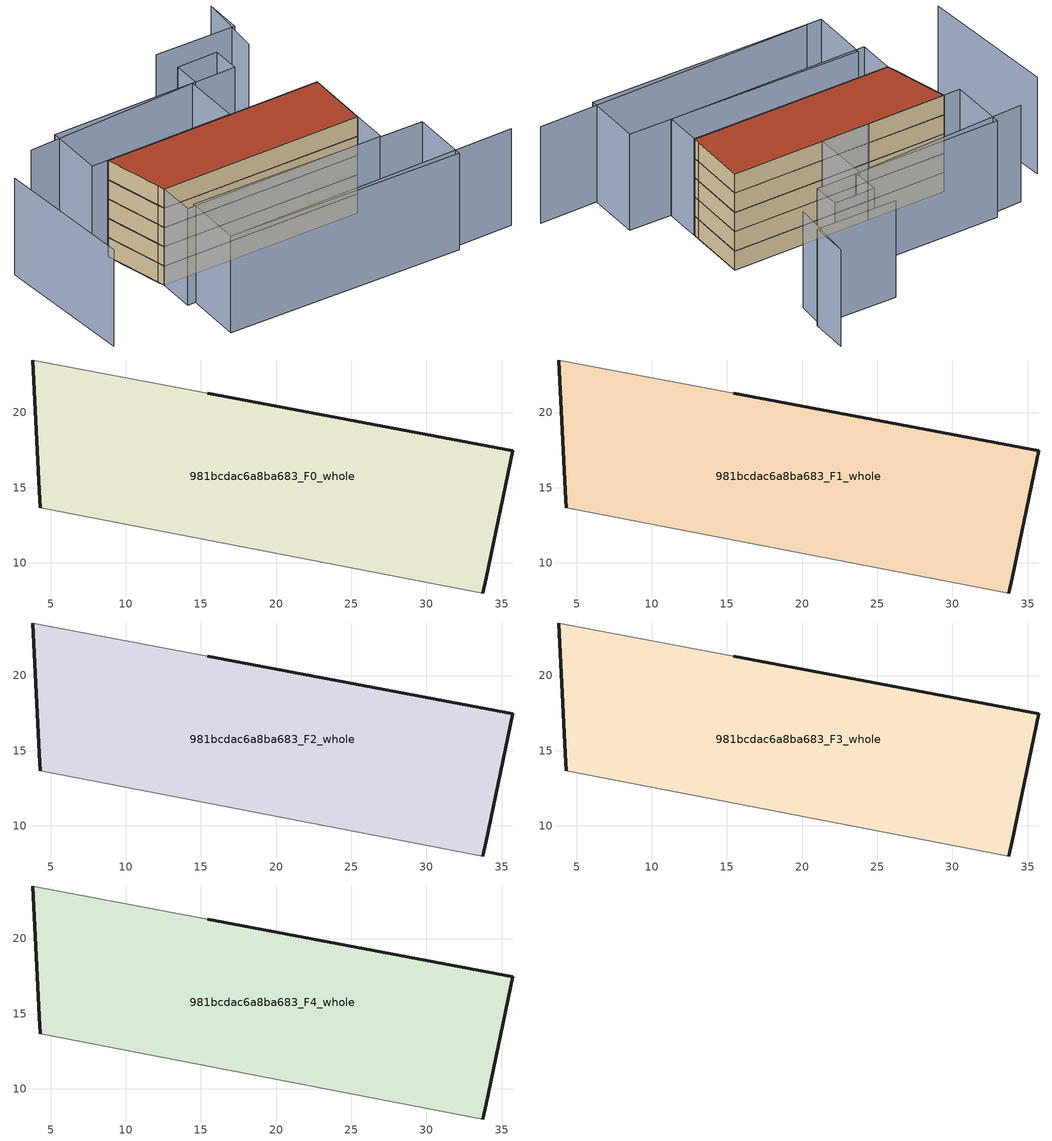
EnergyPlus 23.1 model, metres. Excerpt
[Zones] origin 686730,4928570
981bcdac6a8ba683_F0_whole
 floor ground (EU_floor_Construction): 33.74,7.99 33.98,9.01 35.75,17.44 15.44,21.28 3.81,23.49 4.25,14.79 4.31,13.66 z0
 wall outside (EU_wall_Construction): 15.44,21.28 35.75,17.44 33.98,9.01 33.74,7.99 / 4.31,13.66 4.25,14.79 3.81,23.49 z0:3
 wall adiabatic (EU_wall_Construction): 3.81,23.49 15.44,21.28 / 33.74,7.99 4.31,13.66 z0:3
981bcdac6a8ba683_F1_whole
 floor to 981bcdac6a8ba683_F0_whole (EU_floor_Construction): 33.74,7.99 33.98,9.01 35.75,17.44 15.44,21.28 3.81,23.49 4.25,14.79 4.3,13.66 z3
 wall outside (EU_wall_Construction): 15.44,21.28 35.75,17.44 33.98,9.01 33.74,7.99 / 4.31,13.66 4.25,14.79 3.81,23.49 z3:6
 wall adiabatic (EU_wall_Construction): 3.81,23.49 15.44,21.28 / 33.74,7.99 4.31,13.66 z3:6
981bcdac6a8ba683_F2_whole
 floor to 981bcdac6a8ba683_F1_whole (EU_floor_Construction): 33.74,7.99 33.98,9.01 35.75,17.44 15.44,21.28 3.81,23.49 4.25,14.79 4.3,13.66 z6
 wall outside (EU_wall_Construction): 15.44,21.28 35.75,17.44 33.98,9.01 33.74,7.99 / 4.31,13.66 4.25,14.79 3.81,23.49 z6:9
 wall adiabatic (EU_wall_Construction): 3.81,23.49 15.44,21.28 / 33.74,7.99 4.31,13.66 z6:9
981bcdac6a8ba683_F3_whole
 floor to 981bcdac6a8ba683_F2_whole (EU_floor_Construction): 33.74,7.99 33.98,9.01 35.75,17.44 15.44,21.28 3.81,23.49 4.25,14.79 4.3,13.66 z9
 wall outside (EU_wall_Construction): 15.44,21.28 35.75,17.44 33.98,9.01 33.74,7.99 / 4.31,13.66 4.25,14.79 3.81,23.49 z9:12
 wall adiabatic (EU_wall_Construction): 3.81,23.49 15.44,21.28 / 33.74,7.99 4.31,13.66 z9:12
981bcdac6a8ba683_F4_whole
 floor to 981bcdac6a8ba683_F3_whole (EU_floor_Construction): 33.74,7.99 33.98,9.01 35.75,17.44 15.44,21.28 3.81,23.49 4.25,14.79 4.3,13.66 z12
 wall outside (EU_wall_Construction): 15.44,21.28 35.75,17.44 33.98,9.01 33.74,7.99 / 4.31,13.66 4.25,14.79 3.81,23.49 z12:15
 wall adiabatic (EU_wall_Construction): 3.81,23.49 15.44,21.28 / 33.74,7.99 4.31,13.66 z12:15
 roof outside (EU_roof_Construction): 35.75,17.44 33.98,9.01 33.74,7.99 4.31,13.66 4.25,14.79 3.81,23.49 15.44,21.28 z15
shading: 24.62,28.4 -1.65,32.09 / 5.01,-0.52 45.88,-7.89 / -7.64,28.98 -10.16,8.33 / 35.52,29.8 38.23,39.43 / 38.25,39.44 37.12,34 / 37.12,34 25.33,36.45 / 4.56,8.51 38.92,1.36 / 38.92,1.36 37.13,-7.23 / 37.13,-7.23 2.77,-0.08 / 2.77,-0.08 4.56,8.51 / 4.3,13.66 33.74,7.99 / 33.74,7.99 32.72,2.66 / 32.72,2.66 3.28,8.32 / 3.28,8.32 4.3,13.66 / 3.02,32.46 24.02,28.5 / 24.02,28.5 22.41,19.97 / 22.41,19.97 1.42,23.92 / 1.42,23.92 3.02,32.46 / 25.24,32.39 31.24,31.34 / 31.24,31.34 30.53,27.3 / 30.53,27.3 24.53,28.36 / 24.53,28.36 25.24,32.39 z0:15
[Building]
EU S2 Campaign: North Axis=0; Terrain=City; Solar Distribution=FullExterior
[Site:Location]
Bologna: Latitude=44.5; Longitude=11.25; Time Zone=1; Elevation=37
[SizingPeriod:WeatherFileDays]
AnnualSizingPeriod: Begin Month=1; Begin Day of Month=1; End Month=12; End Day of Month=31; Day of Week for Start Day=Monday; Use Weather File Daylight Saving Period=No; Use Weather File Rain and Snow Indicators=No
[MATERIAL]
EU_InternalMass_Material: Roughness=MediumRough; Thickness=0.1; Conductivity=1; Density=1800; Specific Heat=900; Thermal Absorptance=0.9; Solar Absorptance=0.7; Visible Absorptance=0.7
[MATERIAL:NOMASS] Roughness=MediumRough; Thermal Absorptance=0.9; Solar Absorptance=0.7; Visible Absorptance=0.7
Name | Thermal Resistance
EU_wall_NoMass | 0.779417
EU_roof_NoMass | 0.435466
EU_floor_NoMass | 0.588222
[CONSTRUCTION]
EU_wall_Construction: EU_wall_NoMass
EU_roof_Construction: EU_roof_NoMass
EU_floor_Construction: EU_floor_NoMass
EU_InternalMass_Construction: EU_InternalMass_Material
[ZONE] Type=1; Multiplier=1; Ceiling Height=autocalculate; Floor Area=autocalculate; Part of Total Floor Area=Yes
Name | Volume
981bcdac6a8ba683_F0_whole | 901.144
981bcdac6a8ba683_F1_whole; 981bcdac6a8ba683_F2_whole; 981bcdac6a8ba683_F3_whole; 981bcdac6a8ba683_F4_whole | 901.146
[INTERNALMASS] Construction=EU_InternalMass_Construction; Surface Area=277.729
Name | Zone or ZoneList
981bcdac6a8ba683_F0_whole_EU_InternalMass | 981bcdac6a8ba683_F0_whole
981bcdac6a8ba683_F1_whole_EU_InternalMass | 981bcdac6a8ba683_F1_whole
981bcdac6a8ba683_F2_whole_EU_InternalMass | 981bcdac6a8ba683_F2_whole
981bcdac6a8ba683_F3_whole_EU_InternalMass | 981bcdac6a8ba683_F3_whole
981bcdac6a8ba683_F4_whole_EU_InternalMass | 981bcdac6a8ba683_F4_whole
[OTHEREQUIPMENT] Fuel Type=Electricity; Design Level Calculation Method=Watts/Area; Power per Zone Floor Area=1; Fraction Latent=0; Fraction Radiant=0; Fraction Lost=0; Carbon Dioxide Generation Rate=0; EndUse Subcategory=EU_Step8_InternalGains
Name | Zone or ZoneList or Space or SpaceList | Schedule
EU_Step8_InternalGain_981bcdac6a8ba683_F0_whole_f000 | 981bcdac6a8ba683_F0_whole | EU_Step8_GainSchedule_981bcdac6a8ba683_F0_whole_f000
EU_Step8_InternalGain_981bcdac6a8ba683_F1_whole_f000 | 981bcdac6a8ba683_F1_whole | EU_Step8_GainSchedule_981bcdac6a8ba683_F1_whole_f000
EU_Step8_InternalGain_981bcdac6a8ba683_F2_whole_f000 | 981bcdac6a8ba683_F2_whole | EU_Step8_GainSchedule_981bcdac6a8ba683_F2_whole_f000
EU_Step8_InternalGain_981bcdac6a8ba683_F3_whole_f000 | 981bcdac6a8ba683_F3_whole | EU_Step8_GainSchedule_981bcdac6a8ba683_F3_whole_f000
EU_Step8_InternalGain_981bcdac6a8ba683_F4_whole_f000 | 981bcdac6a8ba683_F4_whole | EU_Step8_GainSchedule_981bcdac6a8ba683_F4_whole_f000
[ZONEVENTILATION:DESIGNFLOWRATE] Schedule=EU_AlwaysOn; Design Flow Rate Calculation Method=AirChanges/Hour; Air Changes per Hour=0.712058; Ventilation Type=Natural; Fan Pressure Rise=0; Fan Total Efficiency=1; Constant Term Coefficient=1; Temperature Term Coefficient=0; Velocity Term Coefficient=0; Velocity Squared Term Coefficient=0; Minimum Indoor Temperature=-100; Maximum Indoor Temperature=100; Delta Temperature=-100; Minimum Outdoor Temperature=-100; Maximum Outdoor Temperature=100; Maximum Wind Speed=40
Name | Zone or ZoneList or Space or SpaceList
EU_ConstantAir_981bcdac6a8ba683_F0_whole | 981bcdac6a8ba683_F0_whole
EU_ConstantAir_981bcdac6a8ba683_F1_whole | 981bcdac6a8ba683_F1_whole
EU_ConstantAir_981bcdac6a8ba683_F2_whole | 981bcdac6a8ba683_F2_whole
EU_ConstantAir_981bcdac6a8ba683_F3_whole | 981bcdac6a8ba683_F3_whole
EU_ConstantAir_981bcdac6a8ba683_F4_whole | 981bcdac6a8ba683_F4_whole
[HVACTEMPLATE:THERMOSTAT] Constant Heating Setpoint=20; Constant Cooling Setpoint=50
EU_HeatOnly_981bcdac6a8ba683_F0_whole; EU_HeatOnly_981bcdac6a8ba683_F1_whole; EU_HeatOnly_981bcdac6a8ba683_F2_whole; EU_HeatOnly_981bcdac6a8ba683_F3_whole; EU_HeatOnly_981bcdac6a8ba683_F4_whole
[HVACTEMPLATE:ZONE:IDEALLOADSAIRSYSTEM] System Availability Schedule=EU_AlwaysOn; Maximum Heating Supply Air Temperature=50; Minimum Cooling Supply Air Temperature=13; Maximum Heating Supply Air Humidity Ratio=0.0156; Minimum Cooling Supply Air Humidity Ratio=0.0077; Heating Limit=NoLimit; Cooling Limit=NoLimit; Heating Availability Schedule=EU_AlwaysOn; Cooling Availability Schedule=EU_CoolingOff; Dehumidification Control Type=ConstantSensibleHeatRatio; Cooling Sensible Heat Ratio=0.7; Dehumidification Setpoint=60; Humidification Control Type=None; Humidification Setpoint=30; Outdoor Air Method=None; Outdoor Air Flow Rate per Person=0.00944; Outdoor Air Flow Rate per Zone Floor Area=0; Outdoor Air Flow Rate per Zone=0; Demand Controlled Ventilation Type=None; Outdoor Air Economizer Type=NoEconomizer; Heat Recovery Type=None; Sensible Heat Recovery Effectiveness=0.7; Latent Heat Recovery Effectiveness=0.65
Name | Template Thermostat
981bcdac6a8ba683_F0_whole | EU_HeatOnly_981bcdac6a8ba683_F0_whole
981bcdac6a8ba683_F1_whole | EU_HeatOnly_981bcdac6a8ba683_F1_whole
981bcdac6a8ba683_F2_whole | EU_HeatOnly_981bcdac6a8ba683_F2_whole
981bcdac6a8ba683_F3_whole | EU_HeatOnly_981bcdac6a8ba683_F3_whole
981bcdac6a8ba683_F4_whole | EU_HeatOnly_981bcdac6a8ba683_F4_whole
[SIZING:ZONE] Zone Cooling Design Supply Air Temperature Input Method=SupplyAirTemperature; Zone Cooling Design Supply Air Temperature=13; Zone Heating Design Supply Air Temperature Input Method=SupplyAirTemperature; Zone Heating Design Supply Air Temperature=50; Zone Cooling Design Supply Air Humidity Ratio=0.008; Zone Heating Design Supply Air Humidity Ratio=0.008; Cooling Design Air Flow Method=DesignDay; Cooling Design Air Flow Rate=0; Cooling Minimum Air Flow per Zone Floor Area=0.000762; Cooling Minimum Air Flow=0; Cooling Minimum Air Flow Fraction=0.2; Heating Design Air Flow Method=DesignDay; Heating Design Air Flow Rate=0; Heating Maximum Air Flow per Zone Floor Area=0.002032; Heating Maximum Air Flow=0.141576; Heating Maximum Air Flow Fraction=0.3; Account for Dedicated Outdoor Air System=No; Dedicated Outdoor Air System Control Strategy=NeutralSupplyAir; Dedicated Outdoor Air Low Setpoint Temperature for Design=autosize; Dedicated Outdoor Air High Setpoint Temperature for Design=autosize; Zone Load Sizing Method=Sensible Load Only No Latent Load; Zone Latent Cooling Design Supply Air Humidity Ratio Input Method=HumidityRatioDifference; Zone Cooling Design Supply Air Humidity Ratio Difference=0.005; Zone Latent Heating Design Supply Air Humidity Ratio Input Method=HumidityRatioDifference; Zone Humidification Design Supply Air Humidity Ratio Difference=0.005
981bcdac6a8ba683_F0_whole; 981bcdac6a8ba683_F1_whole; 981bcdac6a8ba683_F2_whole; 981bcdac6a8ba683_F3_whole; 981bcdac6a8ba683_F4_whole
[SCHEDULE:CONSTANT]
Name | Hourly Value
EU_AlwaysOn | 1
EU_CoolingOff | 0
[SCHEDULE:FILE] Column Number=1; Rows to Skip at Top=0; Number of Hours of Data=8760; Column Separator=Comma; Interpolate to Timestep=No; Minutes per Item=60; Adjust Schedule for Daylight Savings=Yes
Name | File
EU_Step8_GainSchedule_981bcdac6a8ba683_F0_whole_f000 | ../../schedules/981bcdac6a8ba683/981bcdac6a8ba683_F0_whole_f000_gain.csv
EU_Step8_GainSchedule_981bcdac6a8ba683_F1_whole_f000 | ../../schedules/981bcdac6a8ba683/981bcdac6a8ba683_F1_whole_f000_gain.csv
EU_Step8_GainSchedule_981bcdac6a8ba683_F2_whole_f000 | ../../schedules/981bcdac6a8ba683/981bcdac6a8ba683_F2_whole_f000_gain.csv
EU_Step8_GainSchedule_981bcdac6a8ba683_F3_whole_f000 | ../../schedules/981bcdac6a8ba683/981bcdac6a8ba683_F3_whole_f000_gain.csv
EU_Step8_GainSchedule_981bcdac6a8ba683_F4_whole_f000 | ../../schedules/981bcdac6a8ba683/981bcdac6a8ba683_F4_whole_f000_gain.csv
